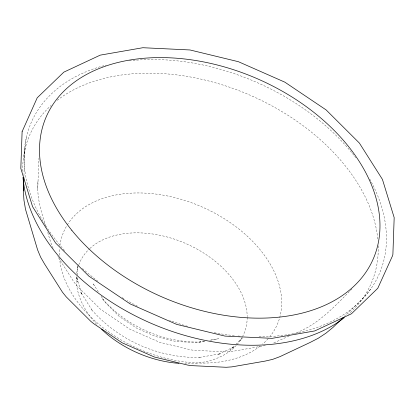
<?xml version="1.0" encoding="UTF-8"?>
<svg xmlns="http://www.w3.org/2000/svg" width="415" height="415" viewBox="0 0 415 415"><rect width="100%" height="100%" fill="white"/><g stroke="black" fill="none" stroke-linecap="round" stroke-linejoin="round"><path stroke-width="0.31" stroke-dasharray="2.08 1.56" d="M24.62 157.69L25.004 147.538L26.327 137.469M45.863 226.31C40.955 211.427 36.344 195.973 38.081 180.115M23.93 175.623L25.004 147.538M37.76 188.68L38.911 158.364M77.465 277.708L77.299 282.122L76.516 276.836L81.921 294.66L80.536 292.02L91.98 310.057L91.207 309.242C118.192 340.502 159.344 358.529 200.601 357.414L199.496 357.408L220.656 353.725L217.813 354.498L234.76 346.525L230.387 349.539L234.48 345.571M77.564 275.187L77.901 266.368M77.921 265.735L77.382 269.605M239.761 341.109L242.21 338.085L236.301 343.812M370.678 289.11L364.235 296.922L344.206 316.572M351.951 288.944C334.806 306.28 317.854 325.116 294.282 333.572M289.016 336.051L272.572 343.438M265.31 345.539L231.793 351.505L226.595 351.873L194.096 350.327L190.916 349.871L159.568 342.266L129.511 329.033L100.207 308.983L77.247 286.106L73.912 281.982L57.452 256.034M204.637 341.135L199.584 342.012L201.327 342.027C163.878 343.039 126.534 326.678 102.038 298.302L103.257 299.599M209.689 340.253L218.539 338.718L210.052 340.248M204.424 341.229L196.918 342.531L176.276 341.592L155.833 336.607L136.571 328.12L119.297 316.5L104.725 301.933L101.006 296.066M98.298 291.802L93.007 283.44L94.252 285.427M53.125 248.253L50.905 242.925L47.543 231.845M369.729 179.036A189.754 126.725 23.5 0 1 258.763 336.866M240.155 336.166A189.754 126.725 23.5 0 1 237.556 335.948M234.304 335.631A189.754 126.725 23.5 0 1 212.755 332.446M187.715 326.372A189.754 126.725 23.5 0 1 169.398 320.302M137.479 306.208A189.754 126.725 23.5 0 1 127.301 300.668M123.903 298.696A189.754 126.725 23.5 0 1 121.652 297.353M97.961 281.292A189.754 126.725 23.5 0 1 82.445 268.484M64.553 250.556A189.754 126.725 23.5 0 1 106.043 65.103M129.376 60.823A189.754 126.725 23.5 0 1 352.024 152.969M352.449 153.493A189.754 126.725 23.5 0 1 355.754 157.716M378.2 245.716A186.169 124.329 23.5 0 1 348.325 314.337M22.706 171.364A186.169 124.329 23.5 0 1 51.159 105.363M57.156 100.326A186.169 124.329 23.5 0 1 250.458 95.367A186.169 124.329 23.5 0 1 377.894 240.41M67.313 224.899A116.402 77.74 23.5 0 1 217.465 214.638A116.402 77.74 23.5 0 1 268.541 338.215M268.121 338.692A116.402 77.74 23.5 0 1 262.591 344.108M260.039 346.183A116.402 77.74 23.5 0 1 139.227 349.165A116.402 77.74 23.5 0 1 59.615 258.555M59.418 255.287A116.402 77.74 23.5 0 1 59.615 248.191M59.895 245.67A116.402 77.74 23.5 0 1 66.976 225.444M242.396 336.84A89.479 59.76 23.5 0 1 236.711 344.932M236.291 345.394A89.479 59.76 23.5 0 1 184.768 363.618M96.591 324.24A89.479 59.76 23.5 0 1 76.386 276.546M76.702 273.335A89.479 59.76 23.5 0 1 78.591 265.393M78.803 264.801A89.479 59.76 23.5 0 1 89.427 248.85M89.894 248.419A89.479 59.76 23.5 0 1 185.474 243.387A89.479 59.76 23.5 0 1 247.2 316.655M247.205 317.314A89.479 59.76 23.5 0 1 242.692 336.285"/><path stroke-width="0.62" d="M343.288 317.465L333.162 327.269L325.972 333.172L318.284 338.235L310.155 342.432L279.933 356.651L272.691 359.354L265.242 361.071L231.907 366.87L226.159 367.28L191.351 365.62L187.834 365.117L154.333 356.988L122.207 342.842L93.66 323.643L90.797 321.34L66.203 296.839L62.515 292.274L44.488 263.857L40.629 257.16L37.625 249.949L25.497 209.3L23.951 200.17L23.354 190.843L23.634 183.316M23.354 190.843L23.868 177.454M344.305 317.672A186.169 124.329 23.5 0 1 150.474 323.036A186.169 124.329 23.5 0 1 22.991 177.329M178.984 363.358A89.479 59.76 23.5 0 1 101.525 329.245M22.109 131.648L20.823 168.449L32.567 206.665L55.61 242.993L88.898 276.162L130.165 303.91L176.588 324.354L225.013 336.098L272.136 338.339L314.746 330.931L351.163 313.922L352.185 313.071L377.78 288.275L392.517 255.822L392.891 254.416L394.177 217.616L382.433 179.399L359.39 143.071L326.102 109.902L284.835 82.154L238.412 61.705L189.987 49.966L142.864 47.72L100.254 55.133L63.837 72.143L37.22 97.79L22.109 131.648M71.852 230.361A178.274 119.058 23.5 0 0 365.153 273.293A178.274 119.058 23.5 0 0 192.223 59.968A178.274 119.058 23.5 0 0 71.852 230.361"/></g></svg>
